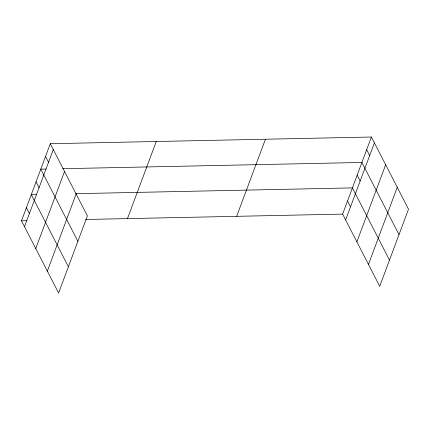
<?xml version="1.0" encoding="UTF-8"?>
<svg xmlns="http://www.w3.org/2000/svg" width="430" height="430" viewBox="0 0 430 430"><rect width="100%" height="100%" fill="white"/><g stroke="black" fill="none" stroke-linecap="round" stroke-linejoin="round"><path stroke-width="0.64" d="M50.288 143.717L87.381 215.887L58.593 292.986L21.5 220.816L50.288 143.717L371.407 137.014L408.5 209.184L379.712 286.283L342.619 214.113L371.407 137.014M24.505 226.658L53.293 149.559M35.754 248.545L64.543 171.446M47.343 271.099L76.131 194M127.468 218.601L156.257 141.508M236.65 216.322L265.439 139.229M345.623 219.956L374.412 142.857M356.873 241.843L385.662 164.749M368.462 264.396L397.25 187.297M46.085 169.049L40.791 169.157L77.878 241.332M62.646 168.705L361.91 162.459L399.002 234.629M36.588 194.489L31.288 194.602L68.381 266.772M75.664 193.677L352.406 187.899L389.499 260.069M21.5 220.816L26.8 220.703M85.742 219.472L342.619 214.113M366.661 149.737L369.66 155.579M357.158 175.177L360.163 181.025M347.515 201.003L350.52 206.851M45.537 156.439L48.542 162.282M36.039 181.879L39.044 187.722M26.397 207.706L29.396 213.554"/></g></svg>
